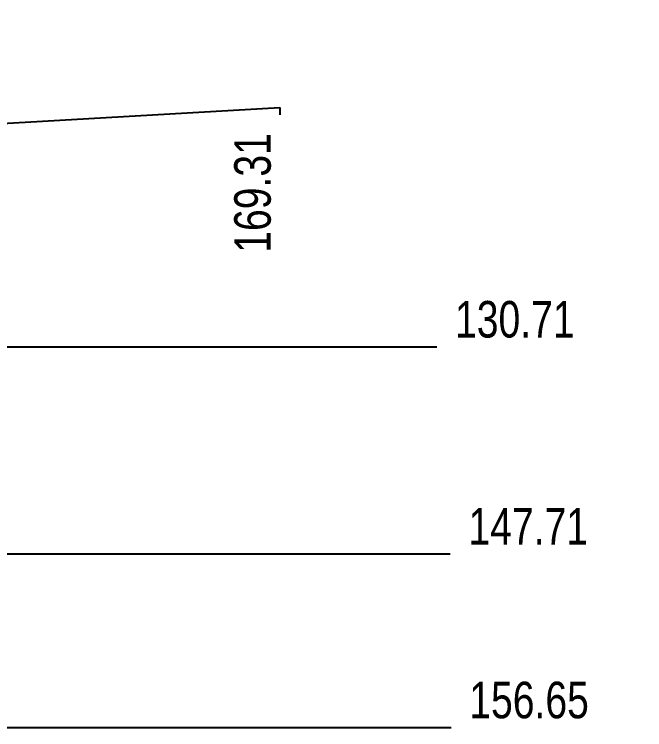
# Model space of a CAD drawing. Header units: millimetres. Extents: x 0 to 841, y 0 to 594.
# Drawn here: x 390.2 to 442, y 324.5 to 383.2 of the extents above; entities that cross this region are included whole.
import ezdxf

# ---------------------------------------------------------------- set-up
doc = ezdxf.new("R2010")
doc.units = ezdxf.units.MM
doc.header["$LTSCALE"] = 46.255
doc.layers.get('0').update_dxf_attribs({"linetype": 'CONTINUOUS'})
doc.styles.get("Standard").update_dxf_attribs({"font": 'txt', "width": 0.8})
doc.dimstyles.new('DIMSTYLE_1', dxfattribs={"dimtxt": 3, "dimasz": 2.1, "dimexe": 2, "dimexo": 1, "dimgap": 0.75, "dimtad": 0, "dimtih": 1, "dimtoh": 1, "dimzin": 0, "dimdsep": 46, "dimtxsty": 'STANDARD', "dimblk": '_FILLED', "dimblk1": '_FILLED', "dimblk2": '_FILLED', "dimcen": 0.09, "dimazin": 0, "dimtp": 0.01, "dimtm": 0.01, "dimtfac": 1, "dimtofl": 0, "dimtmove": 0, "dimatfit": 3, "dimldrblk": '_FILLED', "dimfxl": 1, "dimtolj": 1, "dimtzin": 0, "dimarcsym": 0})

# ---------------------------------------------------------------- blocks, each defined once
blk = doc.blocks.new('*D15')
at = {"color": 7, "linetype": 'CONTINUOUS'}
for p, q in [((385.407, 374.031), (412.043, 375.564)), ((412.043, 375.564), (412.043, 374.957)), ((385.407, 357.155), (385.407, 374.031))]:
    blk.add_line(p, q, dxfattribs=at)
at = {"color": 7, "linetype": 'CONTINUOUS', "insert": (408.293, 373.457), "char_height": 3, "width": 14.4, "attachment_point": 3, "rotation": 90, "line_spacing_factor": 0.9}
blk.add_mtext('169.31', dxfattribs=at)
blk = doc.blocks.new('_FILLED')
at = {"color": 0, "linetype": 'BYBLOCK'}
blk.add_solid([(0, 0), (-1, 0.167), (-1, -0.167)], dxfattribs=at)
blk = doc.blocks.new('*D32')
at = {"color": 7, "linetype": 'CONTINUOUS'}
for p, q in [((351.897, 329.99), (369.83, 329.99)), ((369.83, 329.99), (372.996, 324.681)), ((372.996, 324.681), (426.09, 324.681))]:
    blk.add_line(p, q, dxfattribs=at)
at = {"color": 7, "linetype": 'CONTINUOUS', "insert": (427.59, 328.431), "char_height": 3, "width": 14.4, "attachment_point": 1, "line_spacing_factor": 0.9}
blk.add_mtext('156.65', dxfattribs=at)
blk = doc.blocks.new('*D33')
at = {"color": 7, "linetype": 'CONTINUOUS'}
blk.add_line((387.082, 355.93), (424.92, 355.93), dxfattribs=at)
at = {"color": 7, "linetype": 'CONTINUOUS', "insert": (426.42, 359.68), "char_height": 3, "width": 14.4, "attachment_point": 1, "line_spacing_factor": 0.9}
blk.add_mtext('130.71', dxfattribs=at)
blk = doc.blocks.new('*D54')
at = {"color": 7, "linetype": 'CONTINUOUS'}
blk.add_line((387.082, 338.93), (426.019, 338.93), dxfattribs=at)
at = {"color": 7, "linetype": 'CONTINUOUS', "insert": (427.519, 342.68), "char_height": 3, "width": 14.4, "attachment_point": 1, "line_spacing_factor": 0.9}
blk.add_mtext('147.71', dxfattribs=at)

msp = doc.modelspace()

# ---------------------------------------------------------------- dimensions: what is measured, and where the dimension line sits
at = {"color": 7, "linetype": 'CONTINUOUS'}
for feature_location, offset, dtype, origin, picture, middle in [((351.897, 329.99), (74.193, -5.309), 0, (350.897, 486.64), '*D32', (435.165, 326.931)), ((387.082, 355.93), (37.838, 0), 0, (386.082, 486.64), '*D33', (433.62, 358.18)), ((387.082, 338.93), (38.937, 0), 0, (386.082, 486.64), '*D54', (434.719, 341.18)), ((385.407, 357.155), (26.637, 17.801), 1, (216.097, 356.155), '*D15', (409.793, 366.257))]:
    dim = msp.add_ordinate_dim(feature_location=feature_location, offset=offset, dtype=dtype, origin=origin, dimstyle='DIMSTYLE_1', override={"dimtad": 1, "dimtih": 0, "dimtoh": 0}, dxfattribs=at)
    dim.commit()
    dim.dimension.update_dxf_attribs({"geometry": picture, "text_midpoint": middle})

doc.saveas('drawing.dxf')
